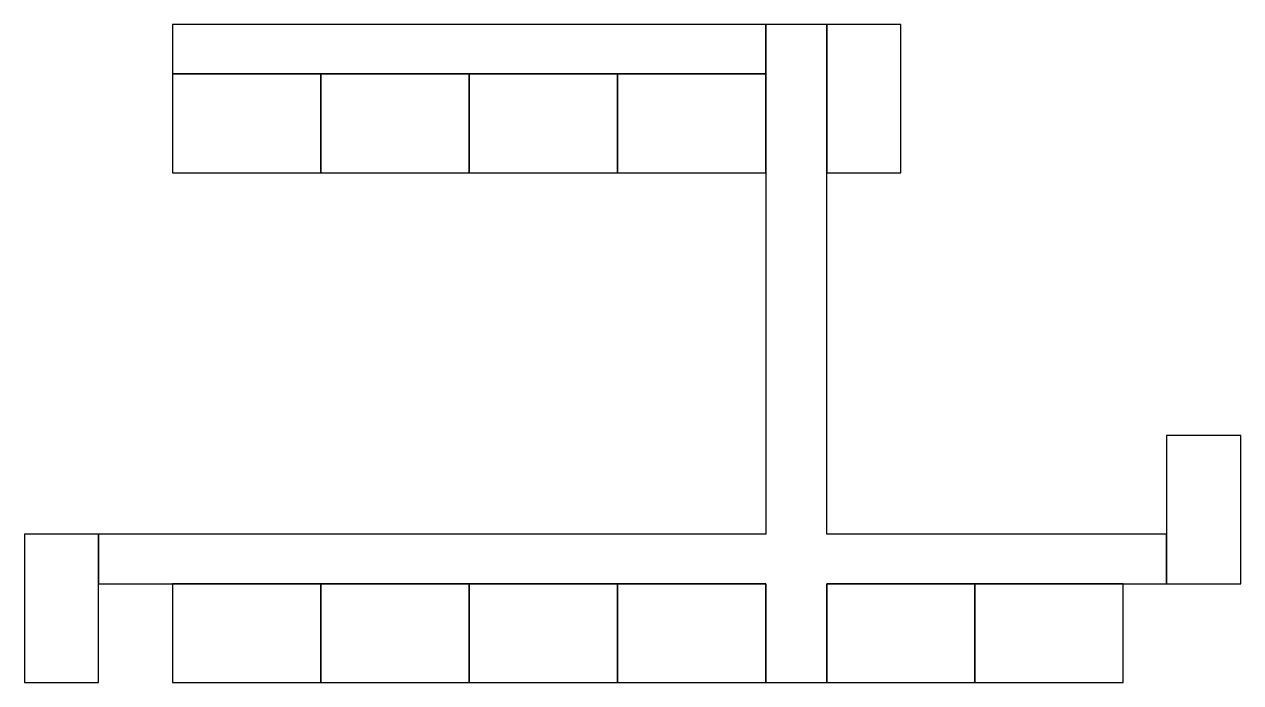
# Model space of a CAD drawing. Header units: millimetres. Extents: x 2749 to 76582, y 7350 to 47282.
import ezdxf

# ---------------------------------------------------------------- set-up
doc = ezdxf.new("R2010")
doc.units = ezdxf.units.MM
for name, color, linetype in [('12000', 4, 'Continuous'), ('3000', 1, 'Continuous'), ('6000', 2, 'Continuous'), ('9000', 3, 'Continuous')]:
    doc.layers.add(name, color=color, linetype=linetype)

msp = doc.modelspace()

# ---------------------------------------------------------------- linework, layer by layer
at = {"color": 2}
for points in [[(7249, 13350), (47749, 13350), (47749, 7350), (51453, 7350), (51453, 13350), (72082, 13350), (72082, 16350), (51453, 16350), (51453, 47282), (47749, 47282), (47749, 16350), (7249, 16350), (7249, 13350)], [(27244, 44282), (47749, 44282), (47749, 47282), (11749, 47282), (11749, 44282)]]:
    msp.add_lwpolyline(points, close=True, dxfattribs=at)
at = {"color": 3}
for points in [[(51453, 47282), (51453, 38282), (55953, 38282), (55953, 47282), (51453, 47282)], [(72082, 22350), (72082, 13350), (76582, 13350), (76582, 22350), (72082, 22350)], [(2749, 16350), (2749, 7350), (7249, 7350), (7249, 16350), (2749, 16350)]]:
    msp.add_lwpolyline(points, close=True, dxfattribs=at)
at = {"color": 1}
for points in [[(11749, 44282), (11749, 38282), (20749, 38282), (20749, 44282), (11749, 44282)], [(20749, 44282), (20749, 38282), (29749, 38282), (29749, 44282), (20749, 44282)], [(29749, 44282), (29749, 38282), (38749, 38282), (38749, 44282), (29749, 44282)], [(38749, 44282), (38749, 38282), (47749, 38282), (47749, 44282), (38749, 44282)], [(11749, 13350), (11749, 7350), (20749, 7350), (20749, 13350), (11749, 13350)], [(20749, 13350), (20749, 7350), (29749, 7350), (29749, 13350), (20749, 13350)], [(29749, 13350), (29749, 7350), (38749, 7350), (38749, 13350), (29749, 13350)], [(38749, 13350), (38749, 7350), (47749, 7350), (47749, 13350), (38749, 13350)], [(51453, 13350), (51453, 7350), (60453, 7350), (60453, 13350), (51453, 13350)], [(60453, 13350), (60453, 7350), (69453, 7350), (69453, 13350), (60453, 13350)]]:
    msp.add_lwpolyline(points, close=True, dxfattribs=at)
at = {"layer": '12000', "color": 2, "elevation": 12000}
for points in [[(7249, 13350), (47749, 13350), (47749, 7350), (51453, 7350), (51453, 13350), (72082, 13350), (72082, 16350), (51453, 16350), (51453, 47282), (47749, 47282), (47749, 16350), (7249, 16350), (7249, 13350)], [(27244, 44282), (47749, 44282), (47749, 47282), (11749, 47282), (11749, 44282)]]:
    msp.add_lwpolyline(points, close=True, dxfattribs=at)
at = {"layer": '12000', "color": 3, "elevation": 12000}
for points in [[(51453, 47282), (51453, 38282), (55953, 38282), (55953, 47282), (51453, 47282)], [(72082, 22350), (72082, 13350), (76582, 13350), (76582, 22350), (72082, 22350)], [(2749, 16350), (2749, 7350), (7249, 7350), (7249, 16350), (2749, 16350)]]:
    msp.add_lwpolyline(points, close=True, dxfattribs=at)
at = {"layer": '12000', "color": 1, "elevation": 12000}
for points in [[(11749, 44282), (11749, 38282), (20749, 38282), (20749, 44282), (11749, 44282)], [(20749, 44282), (20749, 38282), (29749, 38282), (29749, 44282), (20749, 44282)], [(29749, 44282), (29749, 38282), (38749, 38282), (38749, 44282), (29749, 44282)], [(38749, 44282), (38749, 38282), (47749, 38282), (47749, 44282), (38749, 44282)], [(11749, 13350), (11749, 7350), (20749, 7350), (20749, 13350), (11749, 13350)], [(20749, 13350), (20749, 7350), (29749, 7350), (29749, 13350), (20749, 13350)], [(51453, 13350), (51453, 7350), (60453, 7350), (60453, 13350), (51453, 13350)], [(60453, 13350), (60453, 7350), (69453, 7350), (69453, 13350), (60453, 13350)]]:
    msp.add_lwpolyline(points, close=True, dxfattribs=at)
at = {"layer": '12000', "color": 4, "elevation": 12000}
for points in [[(29749, 13350), (29749, 7350), (38749, 7350), (38749, 13350), (29749, 13350)], [(38749, 13350), (38749, 7350), (47749, 7350), (47749, 13350), (38749, 13350)]]:
    msp.add_lwpolyline(points, close=True, dxfattribs=at)
at = {"layer": '3000', "color": 2, "elevation": 3000}
for points in [[(7249, 13350), (47749, 13350), (47749, 7350), (51453, 7350), (51453, 13350), (72082, 13350), (72082, 16350), (51453, 16350), (51453, 47282), (47749, 47282), (47749, 16350), (7249, 16350), (7249, 13350)], [(27244, 44282), (47749, 44282), (47749, 47282), (11749, 47282), (11749, 44282)]]:
    msp.add_lwpolyline(points, close=True, dxfattribs=at)
at = {"layer": '3000', "color": 3, "elevation": 3000}
for points in [[(51453, 47282), (51453, 38282), (55953, 38282), (55953, 47282), (51453, 47282)], [(72082, 22350), (72082, 13350), (76582, 13350), (76582, 22350), (72082, 22350)], [(2749, 16350), (2749, 7350), (7249, 7350), (7249, 16350), (2749, 16350)]]:
    msp.add_lwpolyline(points, close=True, dxfattribs=at)
at = {"layer": '3000', "color": 1, "elevation": 3000}
for points in [[(11749, 44282), (11749, 38282), (20749, 38282), (20749, 44282), (11749, 44282)], [(20749, 44282), (20749, 38282), (29749, 38282), (29749, 44282), (20749, 44282)], [(29749, 44282), (29749, 38282), (38749, 38282), (38749, 44282), (29749, 44282)], [(38749, 44282), (38749, 38282), (47749, 38282), (47749, 44282), (38749, 44282)], [(11749, 13350), (11749, 7350), (20749, 7350), (20749, 13350), (11749, 13350)], [(20749, 13350), (20749, 7350), (29749, 7350), (29749, 13350), (20749, 13350)], [(29749, 13350), (29749, 7350), (38749, 7350), (38749, 13350), (29749, 13350)], [(38749, 13350), (38749, 7350), (47749, 7350), (47749, 13350), (38749, 13350)], [(51453, 13350), (51453, 7350), (60453, 7350), (60453, 13350), (51453, 13350)], [(60453, 13350), (60453, 7350), (69453, 7350), (69453, 13350), (60453, 13350)]]:
    msp.add_lwpolyline(points, close=True, dxfattribs=at)
at = {"layer": '6000', "color": 2, "elevation": 6000}
for points in [[(7249, 13350), (47749, 13350), (47749, 7350), (51453, 7350), (51453, 13350), (72082, 13350), (72082, 16350), (51453, 16350), (51453, 47282), (47749, 47282), (47749, 16350), (7249, 16350), (7249, 13350)], [(27244, 44282), (47749, 44282), (47749, 47282), (11749, 47282), (11749, 44282)]]:
    msp.add_lwpolyline(points, close=True, dxfattribs=at)
at = {"layer": '6000', "color": 3, "elevation": 6000}
for points in [[(51453, 47282), (51453, 38282), (55953, 38282), (55953, 47282), (51453, 47282)], [(72082, 22350), (72082, 13350), (76582, 13350), (76582, 22350), (72082, 22350)], [(2749, 16350), (2749, 7350), (7249, 7350), (7249, 16350), (2749, 16350)]]:
    msp.add_lwpolyline(points, close=True, dxfattribs=at)
at = {"layer": '6000', "color": 1, "elevation": 6000}
for points in [[(11749, 44282), (11749, 38282), (20749, 38282), (20749, 44282), (11749, 44282)], [(20749, 44282), (20749, 38282), (29749, 38282), (29749, 44282), (20749, 44282)], [(29749, 44282), (29749, 38282), (38749, 38282), (38749, 44282), (29749, 44282)], [(38749, 44282), (38749, 38282), (47749, 38282), (47749, 44282), (38749, 44282)], [(11749, 13350), (11749, 7350), (20749, 7350), (20749, 13350), (11749, 13350)], [(20749, 13350), (20749, 7350), (29749, 7350), (29749, 13350), (20749, 13350)], [(29749, 13350), (29749, 7350), (38749, 7350), (38749, 13350), (29749, 13350)], [(38749, 13350), (38749, 7350), (47749, 7350), (47749, 13350), (38749, 13350)], [(51453, 13350), (51453, 7350), (60453, 7350), (60453, 13350), (51453, 13350)], [(60453, 13350), (60453, 7350), (69453, 7350), (69453, 13350), (60453, 13350)]]:
    msp.add_lwpolyline(points, close=True, dxfattribs=at)
at = {"layer": '9000', "color": 2, "elevation": 9000}
for points in [[(7249, 13350), (47749, 13350), (47749, 7350), (51453, 7350), (51453, 13350), (72082, 13350), (72082, 16350), (51453, 16350), (51453, 47282), (47749, 47282), (47749, 16350), (7249, 16350), (7249, 13350)], [(27244, 44282), (47749, 44282), (47749, 47282), (11749, 47282), (11749, 44282)]]:
    msp.add_lwpolyline(points, close=True, dxfattribs=at)
at = {"layer": '9000', "color": 3, "elevation": 9000}
for points in [[(51453, 47282), (51453, 38282), (55953, 38282), (55953, 47282), (51453, 47282)], [(72082, 22350), (72082, 13350), (76582, 13350), (76582, 22350), (72082, 22350)], [(2749, 16350), (2749, 7350), (7249, 7350), (7249, 16350), (2749, 16350)]]:
    msp.add_lwpolyline(points, close=True, dxfattribs=at)
at = {"layer": '9000', "color": 1, "elevation": 9000}
for points in [[(11749, 44282), (11749, 38282), (20749, 38282), (20749, 44282), (11749, 44282)], [(20749, 44282), (20749, 38282), (29749, 38282), (29749, 44282), (20749, 44282)], [(29749, 44282), (29749, 38282), (38749, 38282), (38749, 44282), (29749, 44282)], [(38749, 44282), (38749, 38282), (47749, 38282), (47749, 44282), (38749, 44282)], [(11749, 13350), (11749, 7350), (20749, 7350), (20749, 13350), (11749, 13350)], [(20749, 13350), (20749, 7350), (29749, 7350), (29749, 13350), (20749, 13350)], [(51453, 13350), (51453, 7350), (60453, 7350), (60453, 13350), (51453, 13350)], [(60453, 13350), (60453, 7350), (69453, 7350), (69453, 13350), (60453, 13350)]]:
    msp.add_lwpolyline(points, close=True, dxfattribs=at)
at = {"layer": '9000', "color": 4, "elevation": 9000}
for points in [[(29749, 13350), (29749, 7350), (38749, 7350), (38749, 13350), (29749, 13350)], [(38749, 13350), (38749, 7350), (47749, 7350), (47749, 13350), (38749, 13350)]]:
    msp.add_lwpolyline(points, close=True, dxfattribs=at)

doc.saveas('drawing.dxf')
